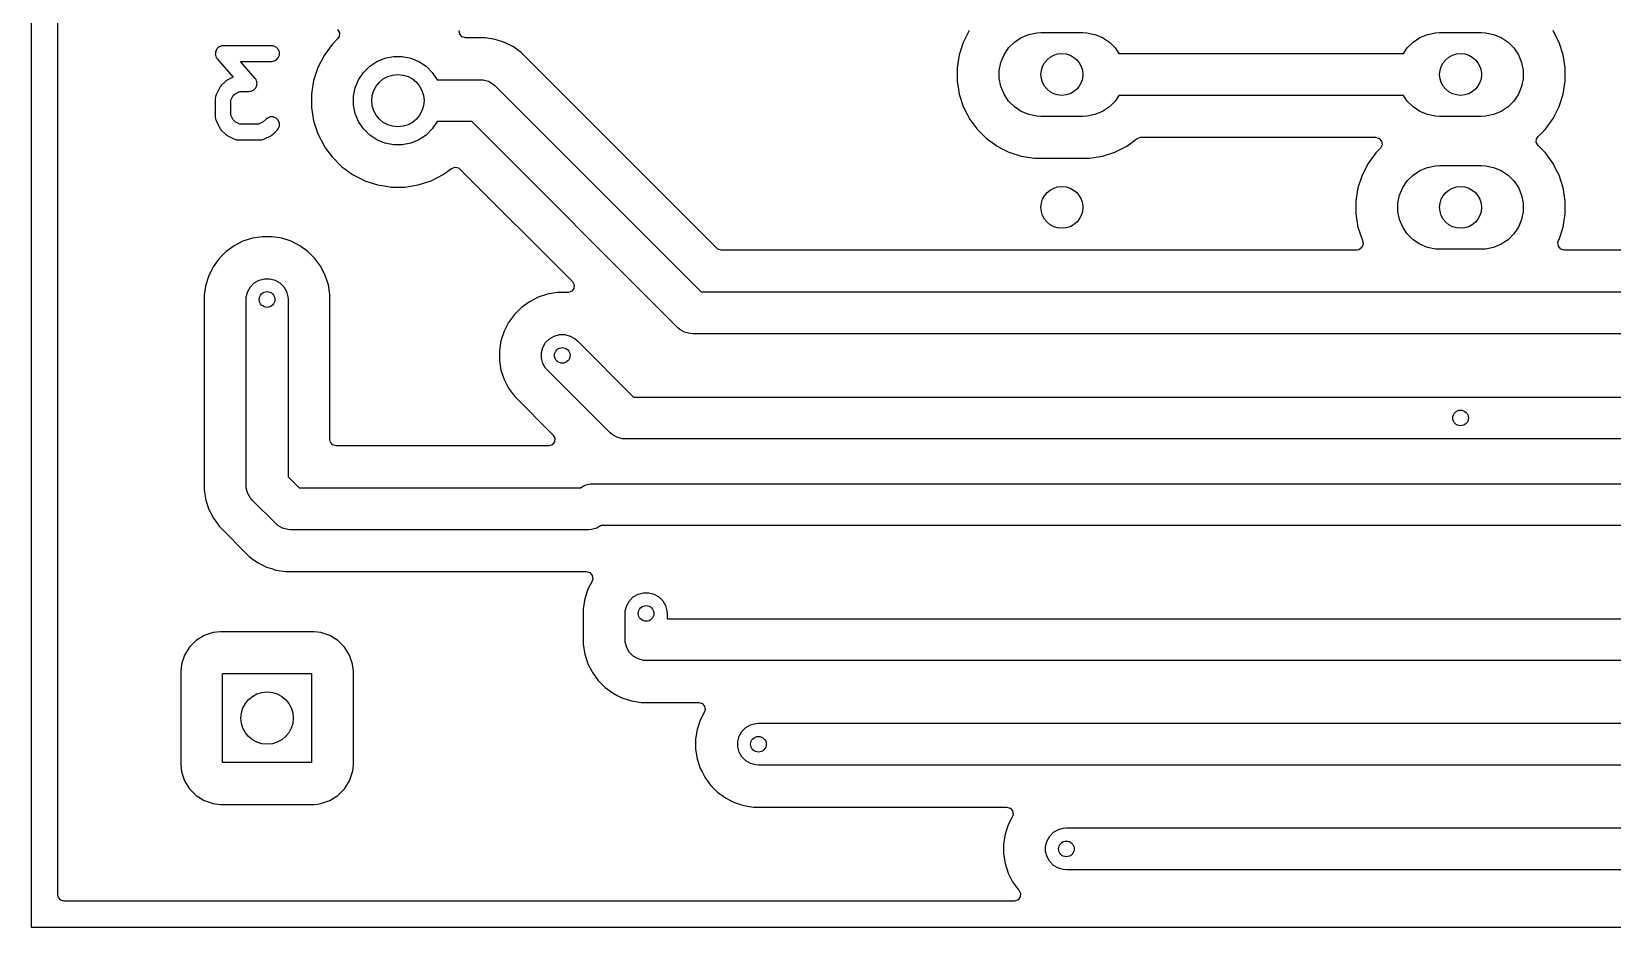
# Model space of a CAD drawing. Extents: x 44.5 to 133, y -119 to -55.5.
# Drawn here: x 44.5 to 74.71, y -119 to -101.88 of the extents above; entities that cross this region are included whole.
import ezdxf

# ---------------------------------------------------------------- set-up
doc = ezdxf.new("R2010")
doc.units = 0
doc.layers.add('BLACK', color=7, linetype='CONTINUOUS')

msp = doc.modelspace()

# ---------------------------------------------------------------- linework, layer by layer
at = {"layer": 'BLACK', "linetype": 'CONTINUOUS'}
for p, q in [((44.5, -119), (44.5, -55.5)), ((45.0005, -103.957553), (45.0005, -101.455828)), ((50.348159, -102.017681), (50.241071, -102.124768)), ((50.348159, -101.842319), (50.381644, -101.903642)), ((50.37666, -101.973334), (50.348159, -102.017681)), ((50.381644, -101.903642), (50.37666, -101.973334)), ((52.681228, -101.927011), (52.671284, -101.857853)), ((52.726983, -101.979815), (52.681228, -101.927011)), ((52.794022, -101.9995), (52.726983, -101.979815)), ((53.172081, -101.9995), (52.794022, -101.9995)), ((53.172086, -101.9995), (53.172081, -101.9995)), ((53.358718, -102.029059), (53.172086, -101.9995)), ((53.538436, -102.087454), (53.358718, -102.029059)), ((53.706799, -102.17324), (53.538436, -102.087454)), ((62.30676, -102.085616), (62.2422, -102.284312)), ((62.421132, -101.861151), (62.30676, -102.085616)), ((63.171592, -102.192485), (63.282485, -102.081592)), ((63.282485, -102.081592), (63.412883, -101.994463)), ((63.412883, -101.994463), (63.557772, -101.934448)), ((63.557772, -101.934448), (63.711586, -101.903852)), ((63.711586, -101.903852), (63.79, -101.9)), ((63.79, -101.9), (64.59, -101.9)), ((64.59, -101.9), (64.668414, -101.903852)), ((64.668414, -101.903852), (64.822228, -101.934448)), ((64.822228, -101.934448), (64.967117, -101.994463)), ((64.967117, -101.994463), (65.097515, -102.081592)), ((65.097515, -102.081592), (65.208408, -102.192485)), ((70.791592, -102.192485), (70.902485, -102.081592)), ((70.902485, -102.081592), (71.032883, -101.994463)), ((71.032883, -101.994463), (71.177772, -101.934448)), ((71.177772, -101.934448), (71.331586, -101.903852)), ((71.331586, -101.903852), (71.41, -101.9)), ((71.41, -101.9), (72.21, -101.9)), ((72.21, -101.9), (72.288414, -101.903852)), ((72.288414, -101.903852), (72.442228, -101.934448)), ((72.442228, -101.934448), (72.587117, -101.994463)), ((72.587117, -101.994463), (72.717515, -102.081592)), ((72.717515, -102.081592), (72.828408, -102.192485)), ((73.600518, -101.903642), (73.57887, -101.861155)), ((73.693239, -102.085616), (73.600518, -101.903642)), ((73.693239, -102.085618), (73.693239, -102.085616)), ((73.693241, -102.085621), (73.693239, -102.085618)), ((73.77109, -102.325215), (73.693241, -102.085621)), ((48.012656, -102.29593), (48.011035, -102.32024)), ((48.011035, -102.32024), (48.012656, -102.325032)), ((48.014592, -102.266888), (48.012656, -102.271564)), ((48.012656, -102.271564), (48.012656, -102.29593)), ((48.012656, -102.325032), (48.012656, -102.330092)), ((48.012656, -102.330092), (48.021979, -102.3526)), ((48.014929, -102.261844), (48.014592, -102.266888)), ((48.025727, -102.240008), (48.014929, -102.261844)), ((48.021979, -102.3526), (48.029786, -102.375682)), ((48.035054, -102.217492), (48.025727, -102.240008)), ((48.029786, -102.375682), (48.033957, -102.381518)), ((48.033957, -102.381518), (48.035054, -102.384164)), ((48.03863, -102.213915), (48.035054, -102.217492)), ((48.035054, -102.384164), (48.037843, -102.386953)), ((48.037843, -102.386953), (48.046887, -102.399604)), ((48.040873, -102.209381), (48.03863, -102.213915)), ((48.059208, -102.193337), (48.040873, -102.209381)), ((48.046887, -102.399604), (48.353821, -102.750386)), ((48.076438, -102.176108), (48.059208, -102.193337)), ((48.081112, -102.174171), (48.076438, -102.176108)), ((48.08492, -102.17084), (48.081112, -102.174171)), ((48.108001, -102.163033), (48.08492, -102.17084)), ((48.13051, -102.15371), (48.108001, -102.163033)), ((48.137647, -102.153007), (48.13051, -102.15371)), ((48.140362, -102.152089), (48.137647, -102.153007)), ((48.144301, -102.152351), (48.140362, -102.152089)), ((48.159774, -102.150828), (48.144301, -102.152351)), ((49.088346, -102.150828), (48.159774, -102.150828)), ((49.11761, -102.15371), (49.088346, -102.150828)), ((49.171682, -102.176108), (49.11761, -102.15371)), ((49.213066, -102.217492), (49.171682, -102.176108)), ((49.171682, -102.425548), (49.213066, -102.384164)), ((49.235464, -102.271564), (49.213066, -102.217492)), ((49.213066, -102.384164), (49.235464, -102.330092)), ((49.235464, -102.330092), (49.235464, -102.271564)), ((50.088368, -102.334945), (49.970422, -102.566423)), ((50.241066, -102.124774), (50.088368, -102.334945)), ((50.241071, -102.124768), (50.241066, -102.124774)), ((51.099313, -102.450367), (51.253258, -102.386601)), ((51.253258, -102.386601), (51.416685, -102.354093)), ((51.416685, -102.354093), (51.583315, -102.354093)), ((51.583315, -102.354093), (51.746742, -102.386601)), ((51.746742, -102.386601), (51.900687, -102.450367)), ((53.859674, -102.28431), (53.706799, -102.17324)), ((53.859676, -102.284312), (53.859674, -102.28431)), ((57.594745, -106.019381), (53.859676, -102.284312)), ((62.22891, -102.325215), (62.1895, -102.574038)), ((62.2422, -102.284312), (62.22891, -102.325215)), ((63.024448, -102.467772), (63.084463, -102.322883)), ((63.084463, -102.322883), (63.171592, -102.192485)), ((65.208408, -102.192485), (65.280247, -102.3)), ((65.280247, -102.3), (70.719753, -102.3)), ((70.719753, -102.3), (70.791592, -102.192485)), ((72.828408, -102.192485), (72.915537, -102.322883)), ((72.915537, -102.322883), (72.975552, -102.467772)), ((73.8105, -102.574038), (73.77109, -102.325215)), ((48.77266, -102.773481), (48.490339, -102.450828)), ((48.490339, -102.450828), (49.088346, -102.450828)), ((49.088346, -102.450828), (49.11761, -102.447946)), ((49.11761, -102.447946), (49.171682, -102.425548)), ((49.970422, -102.566423), (49.89014, -102.813506)), ((50.750367, -102.799313), (50.842941, -102.660766)), ((50.842941, -102.660766), (50.960766, -102.542941)), ((50.960766, -102.542941), (51.099313, -102.450367)), ((51.900687, -102.450367), (52.039234, -102.542941)), ((52.039234, -102.542941), (52.157059, -102.660766)), ((52.157059, -102.660766), (52.249633, -102.799313)), ((62.1895, -102.574038), (62.1895, -102.825962)), ((62.993852, -102.621586), (63.024448, -102.467772)), ((62.993852, -102.778414), (62.993852, -102.621586)), ((72.975552, -102.467772), (73.006148, -102.621586)), ((73.006148, -102.621586), (73.006148, -102.778414)), ((73.8105, -102.825962), (73.8105, -102.574038)), ((48.097039, -102.948032), (48.02561, -103.090889)), ((48.104966, -102.935438), (48.097039, -102.948032)), ((48.106482, -102.931779), (48.104966, -102.935438)), ((48.109863, -102.927659), (48.106482, -102.931779)), ((48.112704, -102.923146), (48.109863, -102.927659)), ((48.115697, -102.920549), (48.112704, -102.923146)), ((48.125137, -102.909048), (48.115697, -102.920549)), ((48.196566, -102.837619), (48.125137, -102.909048)), ((48.20807, -102.828177), (48.196566, -102.837619)), ((48.210665, -102.825186), (48.20807, -102.828177)), ((48.215174, -102.822347), (48.210665, -102.825186)), ((48.219297, -102.818964), (48.215174, -102.822347)), ((48.222958, -102.817447), (48.219297, -102.818964)), ((48.23555, -102.809521), (48.222958, -102.817447)), ((48.353821, -102.750386), (48.23555, -102.809521)), ((48.679186, -103.020995), (48.681896, -103.020078)), ((48.681896, -103.020078), (48.689038, -103.019375)), ((48.689038, -103.019375), (48.711552, -103.010048)), ((48.711552, -103.010048), (48.734628, -103.002245)), ((48.734628, -103.002245), (48.738435, -102.998913)), ((48.738435, -102.998913), (48.74311, -102.996977)), ((48.74311, -102.996977), (48.760339, -102.979747)), ((48.760339, -102.979747), (48.778675, -102.963704)), ((48.781703, -102.78613), (48.77266, -102.773481)), ((48.778675, -102.963704), (48.780917, -102.959169)), ((48.780917, -102.959169), (48.784494, -102.955593)), ((48.784494, -102.788921), (48.781703, -102.78613)), ((48.785589, -102.791565), (48.784494, -102.788921)), ((48.784494, -102.955593), (48.79382, -102.933076)), ((48.789762, -102.797402), (48.785589, -102.791565)), ((48.797567, -102.820481), (48.789762, -102.797402)), ((48.79382, -102.933076), (48.804619, -102.911241)), ((48.806892, -102.842993), (48.797567, -102.820481)), ((48.804619, -102.911241), (48.804955, -102.906196)), ((48.804955, -102.906196), (48.806892, -102.901521)), ((48.806892, -102.848054), (48.806892, -102.842993)), ((48.808512, -102.852845), (48.806892, -102.848054)), ((48.806892, -102.877145), (48.808512, -102.852845)), ((48.806892, -102.901521), (48.806892, -102.877145)), ((49.89014, -102.813506), (49.8495, -103.070097)), ((50.654093, -103.116685), (50.686601, -102.953258)), ((50.686601, -102.953258), (50.750367, -102.799313)), ((52.249633, -102.799313), (52.249918, -102.8)), ((52.249918, -102.8), (53.0776, -102.8)), ((53.0776, -102.8), (53.12981, -102.803422)), ((53.12981, -102.803422), (53.230674, -102.830448)), ((53.230674, -102.830448), (53.321105, -102.882659)), ((53.321105, -102.882659), (53.360443, -102.917157)), ((53.360443, -102.917157), (57.299486, -106.8562)), ((62.1895, -102.825962), (62.215302, -102.988867)), ((62.215302, -102.988867), (62.22891, -103.074785)), ((63.024448, -102.932228), (62.993852, -102.778414)), ((63.084463, -103.077117), (63.024448, -102.932228)), ((72.975552, -102.932228), (72.915537, -103.077117)), ((73.006148, -102.778414), (72.975552, -102.932228)), ((73.77109, -103.074785), (73.8105, -102.825962)), ((48.012656, -103.128707), (48.009774, -103.157971)), ((48.009774, -103.157971), (48.009774, -103.515114)), ((48.014719, -103.123726), (48.012656, -103.128707)), ((48.015101, -103.118352), (48.014719, -103.123726)), ((48.02561, -103.090889), (48.015101, -103.118352)), ((48.309774, -103.193381), (48.354481, -103.103967)), ((48.309774, -103.479703), (48.309774, -103.193381)), ((48.354481, -103.103967), (48.391485, -103.066963)), ((48.391485, -103.066963), (48.480899, -103.022257)), ((48.480899, -103.022257), (48.659774, -103.022257)), ((48.659774, -103.022257), (48.675251, -103.020732)), ((48.675251, -103.020732), (48.679186, -103.020995)), ((49.8495, -103.070097), (49.8495, -103.329902)), ((50.654093, -103.283315), (50.654093, -103.116685)), ((50.686601, -103.446742), (50.654093, -103.283315)), ((62.22891, -103.074785), (62.30676, -103.314383)), ((62.30676, -103.314383), (62.385413, -103.468747)), ((63.171592, -103.207515), (63.084463, -103.077117)), ((63.282485, -103.318408), (63.171592, -103.207515)), ((63.412883, -103.405537), (63.282485, -103.318408)), ((65.097515, -103.318408), (64.967117, -103.405537)), ((65.208408, -103.207515), (65.097515, -103.318408)), ((65.280247, -103.1), (65.208408, -103.207515)), ((70.719753, -103.1), (65.280247, -103.1)), ((70.791592, -103.207515), (70.719753, -103.1)), ((70.902485, -103.318408), (70.791592, -103.207515)), ((71.032883, -103.405537), (70.902485, -103.318408)), ((72.717515, -103.318408), (72.587117, -103.405537)), ((72.828408, -103.207515), (72.717515, -103.318408)), ((72.915537, -103.077117), (72.828408, -103.207515)), ((73.57887, -103.538845), (73.693241, -103.314379)), ((73.693241, -103.314379), (73.77109, -103.074785)), ((48.009774, -103.515114), (48.012656, -103.544378)), ((48.012656, -103.544378), (48.014719, -103.549358)), ((48.014719, -103.549358), (48.015101, -103.554733)), ((48.015101, -103.554733), (48.02561, -103.582196)), ((48.02561, -103.582196), (48.097039, -103.725053)), ((48.354481, -103.569117), (48.309774, -103.479703)), ((48.391485, -103.606121), (48.354481, -103.569117)), ((48.480899, -103.650828), (48.391485, -103.606121)), ((48.928062, -103.606122), (48.83865, -103.650828)), ((48.98228, -103.551905), (48.928062, -103.606122)), ((49.005011, -103.53325), (48.98228, -103.551905)), ((49.059083, -103.510853), (49.005011, -103.53325)), ((49.117609, -103.510853), (49.059083, -103.510853)), ((49.171681, -103.53325), (49.117609, -103.510853)), ((49.213067, -103.574636), (49.171681, -103.53325)), ((49.235464, -103.628708), (49.213067, -103.574636)), ((49.8495, -103.329902), (49.89014, -103.586493)), ((49.89014, -103.586493), (49.970422, -103.833576)), ((50.750367, -103.600687), (50.686601, -103.446742)), ((50.842941, -103.739234), (50.750367, -103.600687)), ((52.249633, -103.600687), (52.157059, -103.739234)), ((52.249918, -103.6), (52.249633, -103.600687)), ((52.911914, -103.6), (52.249918, -103.6)), ((56.850957, -107.539043), (52.911914, -103.6)), ((62.385413, -103.468747), (62.419061, -103.534785)), ((62.419061, -103.534785), (62.421132, -103.538848)), ((62.421132, -103.538848), (62.569201, -103.742649)), ((63.557772, -103.465552), (63.412883, -103.405537)), ((63.711586, -103.496148), (63.557772, -103.465552)), ((63.79, -103.5), (63.711586, -103.496148)), ((64.59, -103.5), (63.79, -103.5)), ((64.668414, -103.496148), (64.59, -103.5)), ((64.822228, -103.465552), (64.668414, -103.496148)), ((64.967117, -103.405537), (64.822228, -103.465552)), ((71.177772, -103.465552), (71.032883, -103.405537)), ((71.331586, -103.496148), (71.177772, -103.465552)), ((71.41, -103.5), (71.331586, -103.496148)), ((72.21, -103.5), (71.41, -103.5)), ((72.288414, -103.496148), (72.21, -103.5)), ((72.442228, -103.465552), (72.288414, -103.496148)), ((72.587117, -103.405537), (72.442228, -103.465552)), ((73.430793, -103.742656), (73.57887, -103.538845)), ((48.097039, -103.725053), (48.104966, -103.737646)), ((48.104966, -103.737646), (48.106482, -103.741306)), ((48.106482, -103.741306), (48.109863, -103.745425)), ((48.109863, -103.745425), (48.112704, -103.749939)), ((48.112704, -103.749939), (48.115697, -103.752535)), ((48.115697, -103.752535), (48.125137, -103.764037)), ((48.125137, -103.764037), (48.196566, -103.835466)), ((48.196566, -103.835466), (48.20807, -103.844907)), ((48.20807, -103.844907), (48.210665, -103.847899)), ((48.210665, -103.847899), (48.215174, -103.850737)), ((48.215174, -103.850737), (48.219297, -103.854121)), ((48.219297, -103.854121), (48.222958, -103.855637)), ((48.222958, -103.855637), (48.23555, -103.863564)), ((48.23555, -103.863564), (48.378408, -103.934992)), ((48.83865, -103.650828), (48.480899, -103.650828)), ((48.941142, -103.934992), (49.083999, -103.863564)), ((49.083999, -103.863564), (49.096592, -103.855636)), ((49.096592, -103.855636), (49.100252, -103.854121)), ((49.100252, -103.854121), (49.104371, -103.850739)), ((49.104371, -103.850739), (49.108885, -103.847899)), ((49.108885, -103.847899), (49.111481, -103.844905)), ((49.111481, -103.844905), (49.122983, -103.835466)), ((49.122983, -103.835466), (49.194412, -103.764037)), ((49.194412, -103.764037), (49.213067, -103.741306)), ((49.213067, -103.741306), (49.235464, -103.687234)), ((49.235464, -103.687234), (49.235464, -103.628708)), ((49.970422, -103.833576), (50.088368, -104.065054)), ((50.960766, -103.857059), (50.842941, -103.739234)), ((51.099313, -103.949633), (50.960766, -103.857059)), ((52.039234, -103.857059), (51.900687, -103.949633)), ((52.157059, -103.739234), (52.039234, -103.857059)), ((62.569201, -103.742649), (62.569205, -103.742654)), ((62.569205, -103.742654), (62.747345, -103.920794)), ((62.747345, -103.920794), (62.74735, -103.920798)), ((62.74735, -103.920798), (62.903211, -104.034037)), ((65.525222, -103.998848), (65.627993, -103.924182)), ((65.627993, -103.924182), (65.693799, -103.900702)), ((65.693799, -103.900702), (65.700878, -103.9005)), ((65.700878, -103.9005), (70.186689, -103.9005)), ((70.186689, -103.9005), (70.253728, -103.920185)), ((70.253728, -103.920185), (70.299483, -103.972989)), ((73.257645, -103.996358), (73.262629, -103.926666)), ((73.262629, -103.926666), (73.29113, -103.882319)), ((73.29113, -103.882319), (73.360904, -103.812545)), ((73.360904, -103.812545), (73.430793, -103.742656)), ((45.0005, -114.105039), (45.0005, -103.957553)), ((48.378408, -103.934992), (48.405871, -103.945502)), ((48.405871, -103.945502), (48.411246, -103.945883)), ((48.411246, -103.945883), (48.416225, -103.947946)), ((48.416225, -103.947946), (48.445489, -103.950828)), ((48.445489, -103.950828), (48.87406, -103.950828)), ((48.87406, -103.950828), (48.903324, -103.947946)), ((48.903324, -103.947946), (48.908302, -103.945883)), ((48.908302, -103.945883), (48.913678, -103.945502)), ((48.913678, -103.945502), (48.941142, -103.934992)), ((50.088368, -104.065054), (50.117901, -104.105703)), ((50.117901, -104.105703), (50.241069, -104.275229)), ((51.253258, -104.013399), (51.099313, -103.949633)), ((51.416685, -104.045907), (51.253258, -104.013399)), ((51.583315, -104.045907), (51.416685, -104.045907)), ((51.746742, -104.013399), (51.583315, -104.045907)), ((51.900687, -103.949633), (51.746742, -104.013399)), ((62.903211, -104.034037), (62.951155, -104.06887)), ((62.951155, -104.06887), (63.036158, -104.112181)), ((63.036158, -104.112181), (63.175616, -104.183239)), ((63.175616, -104.183239), (63.175618, -104.183239)), ((63.175618, -104.183239), (63.175621, -104.183241)), ((63.175621, -104.183241), (63.415215, -104.26109)), ((64.964785, -104.26109), (65.204379, -104.183241)), ((65.204379, -104.183241), (65.428845, -104.06887)), ((65.428845, -104.06887), (65.525222, -103.998848)), ((70.189201, -104.19735), (70.041132, -104.401151)), ((70.189205, -104.197345), (70.189201, -104.19735)), ((70.27437, -104.112181), (70.189205, -104.197345)), ((70.280402, -104.105703), (70.27437, -104.112181)), ((70.309427, -104.042147), (70.280402, -104.105703)), ((70.299483, -103.972989), (70.309427, -104.042147)), ((73.29113, -104.057681), (73.257645, -103.996358)), ((73.430794, -104.197345), (73.29113, -104.057681)), ((73.430798, -104.19735), (73.430794, -104.197345)), ((73.477107, -104.26109), (73.430798, -104.19735)), ((50.241069, -104.275229), (50.424771, -104.458931)), ((50.424771, -104.458931), (50.634949, -104.611634)), ((52.365051, -104.611634), (52.526352, -104.494441)), ((52.526352, -104.494441), (52.592155, -104.470963)), ((52.592155, -104.470963), (52.660209, -104.486788)), ((52.660209, -104.486788), (52.686916, -104.50708)), ((52.686916, -104.50708), (54.836679, -106.656843)), ((63.415215, -104.26109), (63.664038, -104.3005)), ((63.664038, -104.3005), (63.664039, -104.3005)), ((63.664039, -104.3005), (64.715961, -104.3005)), ((64.715961, -104.3005), (64.715962, -104.3005)), ((64.715962, -104.3005), (64.964785, -104.26109)), ((70.041132, -104.401151), (69.92676, -104.625616)), ((71.032883, -104.534463), (71.177772, -104.474448)), ((71.177772, -104.474448), (71.331586, -104.443852)), ((71.331586, -104.443852), (71.41, -104.44)), ((71.41, -104.44), (72.21, -104.44)), ((72.21, -104.44), (72.288414, -104.443852)), ((72.288414, -104.443852), (72.442228, -104.474448)), ((72.442228, -104.474448), (72.587117, -104.534463)), ((73.57887, -104.401155), (73.477107, -104.26109)), ((73.632841, -104.50708), (73.57887, -104.401155)), ((73.693239, -104.625616), (73.632841, -104.50708)), ((50.634949, -104.611634), (50.782445, -104.686787)), ((50.782445, -104.686787), (50.866423, -104.729577)), ((50.866423, -104.729577), (50.866425, -104.729577)), ((50.866425, -104.729577), (50.866428, -104.729579)), ((50.866428, -104.729579), (51.113507, -104.80986)), ((51.113507, -104.80986), (51.245706, -104.830797)), ((51.245706, -104.830797), (51.370098, -104.8505)), ((51.629902, -104.8505), (51.743298, -104.832539)), ((51.743298, -104.832539), (51.886493, -104.80986)), ((51.886493, -104.80986), (52.133572, -104.729579)), ((52.133572, -104.729579), (52.365051, -104.611634)), ((69.92676, -104.625616), (69.84891, -104.865214)), ((70.704463, -104.862883), (70.791592, -104.732485)), ((70.791592, -104.732485), (70.902485, -104.621592)), ((70.902485, -104.621592), (71.032883, -104.534463)), ((72.587117, -104.534463), (72.717515, -104.621592)), ((72.717515, -104.621592), (72.828408, -104.732485)), ((72.828408, -104.732485), (72.915537, -104.862883)), ((73.693239, -104.625618), (73.693239, -104.625616)), ((73.693241, -104.625621), (73.693239, -104.625618)), ((73.77109, -104.865215), (73.693241, -104.625621)), ((51.370098, -104.8505), (51.370103, -104.8505)), ((51.370103, -104.8505), (51.629902, -104.8505)), ((69.84891, -104.865214), (69.8095, -105.114038)), ((69.8095, -105.114038), (69.8095, -105.365961)), ((70.613852, -105.161586), (70.644448, -105.007772)), ((70.644448, -105.007772), (70.704463, -104.862883)), ((72.915537, -104.862883), (72.975552, -105.007772)), ((72.975552, -105.007772), (73.006148, -105.161586)), ((73.8105, -105.114038), (73.77109, -104.865215)), ((73.8105, -105.365962), (73.8105, -105.114038)), ((69.8095, -105.365961), (69.84891, -105.614785)), ((70.613852, -105.318414), (70.613852, -105.161586)), ((70.644448, -105.472228), (70.613852, -105.318414)), ((73.006148, -105.318414), (72.975552, -105.472228)), ((73.006148, -105.161586), (73.006148, -105.318414)), ((73.77109, -105.614785), (73.8105, -105.365962)), ((69.84891, -105.614785), (69.926761, -105.854386)), ((70.704463, -105.617117), (70.644448, -105.472228)), ((70.791592, -105.747515), (70.704463, -105.617117)), ((72.915537, -105.617117), (72.828408, -105.747515)), ((72.975552, -105.472228), (72.915537, -105.617117)), ((73.693241, -105.854379), (73.77109, -105.614785)), ((48.284399, -106.036015), (48.217927, -106.08431)), ((48.3708, -105.97324), (48.284399, -106.036015)), ((48.539163, -105.887454), (48.3708, -105.97324)), ((48.718881, -105.829059), (48.539163, -105.887454)), ((48.905514, -105.7995), (48.718881, -105.829059)), ((48.905519, -105.7995), (48.905514, -105.7995)), ((49.094481, -105.7995), (48.905519, -105.7995)), ((49.094486, -105.7995), (49.094481, -105.7995)), ((49.281118, -105.829059), (49.094486, -105.7995)), ((49.460836, -105.887454), (49.281118, -105.829059)), ((49.629199, -105.97324), (49.460836, -105.887454)), ((49.782073, -106.08431), (49.629199, -105.97324)), ((57.615387, -106.036015), (57.594745, -106.019381)), ((57.682426, -106.0557), (57.615387, -106.036015)), ((69.924091, -106.008815), (69.866985, -106.049072)), ((69.950368, -105.944075), (69.924091, -106.008815)), ((69.926761, -105.854386), (69.937472, -105.875406)), ((69.937472, -105.875406), (69.950368, -105.944075)), ((70.902485, -105.858408), (70.791592, -105.747515)), ((71.032883, -105.945537), (70.902485, -105.858408)), ((71.177772, -106.005552), (71.032883, -105.945537)), ((71.331586, -106.036148), (71.177772, -106.005552)), ((71.41, -106.04), (71.331586, -106.036148)), ((72.21, -106.04), (71.41, -106.04)), ((72.288414, -106.036148), (72.21, -106.04)), ((72.442228, -106.005552), (72.288414, -106.036148)), ((72.587117, -105.945537), (72.442228, -106.005552)), ((72.717515, -105.858408), (72.587117, -105.945537)), ((72.828408, -105.747515), (72.717515, -105.858408)), ((73.670275, -105.914053), (73.682528, -105.875406)), ((73.680219, -105.983211), (73.670275, -105.914053)), ((73.725974, -106.036015), (73.680219, -105.983211)), ((73.682528, -105.875406), (73.693238, -105.854386)), ((73.693238, -105.854382), (73.693241, -105.854379)), ((73.693238, -105.854386), (73.693238, -105.854382)), ((73.793013, -106.0557), (73.725974, -106.036015)), ((48.03661, -106.283579), (47.97324, -106.3708)), ((48.08431, -106.217927), (48.03661, -106.283579)), ((48.084312, -106.217925), (48.08431, -106.217927)), ((48.217924, -106.084312), (48.084312, -106.217924)), ((48.084312, -106.217924), (48.084312, -106.217925)), ((48.217925, -106.084312), (48.217924, -106.084312)), ((48.217927, -106.08431), (48.217925, -106.084312)), ((49.91569, -106.217927), (49.782073, -106.08431)), ((50.026759, -106.3708), (49.91569, -106.217927)), ((69.826987, -106.0557), (57.682426, -106.0557)), ((69.866985, -106.049072), (69.826987, -106.0557)), ((93.859074, -106.0557), (73.793013, -106.0557)), ((47.887454, -106.539163), (47.829059, -106.718881)), ((47.97324, -106.3708), (47.887454, -106.539163)), ((48.756495, -106.682659), (48.846927, -106.630448)), ((48.846927, -106.630448), (48.94779, -106.603422)), ((48.94779, -106.603422), (49.05221, -106.603422)), ((49.05221, -106.603422), (49.153073, -106.630448)), ((49.153073, -106.630448), (49.243505, -106.682659)), ((50.112545, -106.539163), (50.026759, -106.3708)), ((50.17094, -106.718881), (50.112545, -106.539163)), ((47.829059, -106.718881), (47.7995, -106.905513)), ((47.7995, -106.905513), (47.7995, -110.646686)), ((48.6, -107), (48.603422, -106.94779)), ((48.603422, -106.94779), (48.630448, -106.846927)), ((48.630448, -106.846927), (48.682659, -106.756495)), ((48.682659, -106.756495), (48.756495, -106.682659)), ((49.243505, -106.682659), (49.317341, -106.756495)), ((49.317341, -106.756495), (49.369552, -106.846927)), ((49.369552, -106.846927), (49.396578, -106.94779)), ((49.396578, -106.94779), (49.4, -107)), ((50.2005, -106.905513), (50.17094, -106.718881)), ((50.2005, -109.6755), (50.2005, -106.905513)), ((54.360581, -106.897459), (54.180863, -106.955854)), ((54.547214, -106.8679), (54.360581, -106.897459)), ((54.547219, -106.8679), (54.547214, -106.8679)), ((54.736181, -106.8679), (54.547219, -106.8679)), ((54.736195, -106.8679), (54.736181, -106.8679)), ((54.739289, -106.868143), (54.736195, -106.8679)), ((54.757844, -106.868208), (54.739289, -106.868143)), ((54.823308, -106.843791), (54.757844, -106.868208)), ((54.86518, -106.787858), (54.823308, -106.843791)), ((54.836679, -106.656843), (54.870164, -106.718166)), ((54.870164, -106.718166), (54.86518, -106.787858)), ((57.299486, -106.8562), (84.8663, -106.8562)), ((48.6, -110.5522), (48.6, -107)), ((49.4, -107), (49.4, -110.386514)), ((53.859623, -107.152712), (53.726012, -107.286323)), ((54.0125, -107.04164), (53.859623, -107.152712)), ((54.180863, -106.955854), (54.0125, -107.04164)), ((53.61494, -107.4392), (53.529154, -107.607563)), ((53.726012, -107.286323), (53.61494, -107.4392)), ((56.890295, -107.573541), (56.850957, -107.539043)), ((53.470759, -107.787281), (53.4412, -107.973913)), ((53.529154, -107.607563), (53.470759, -107.787281)), ((54.272148, -107.915326), (54.324359, -107.824895)), ((54.324359, -107.824895), (54.398195, -107.751059)), ((54.398195, -107.751059), (54.488626, -107.698848)), ((54.488626, -107.698848), (54.58949, -107.671822)), ((54.58949, -107.671822), (54.69391, -107.671822)), ((54.69391, -107.671822), (54.794774, -107.698848)), ((54.794774, -107.698848), (54.885205, -107.751059)), ((54.885205, -107.751059), (54.924543, -107.785557)), ((54.924543, -107.785557), (56.003286, -108.8643)), ((56.980726, -107.625752), (56.890295, -107.573541)), ((57.08159, -107.652778), (56.980726, -107.625752)), ((57.1338, -107.6562), (57.08159, -107.652778)), ((84.8663, -107.6562), (57.1338, -107.6562)), ((53.4412, -107.973913), (53.4412, -108.162886)), ((54.245122, -108.01619), (54.272148, -107.915326)), ((54.245122, -108.12061), (54.245122, -108.01619)), ((54.272148, -108.221474), (54.245122, -108.12061)), ((53.4412, -108.162886), (53.470759, -108.349518)), ((53.470759, -108.349518), (53.529154, -108.529236)), ((54.324359, -108.311905), (54.272148, -108.221474)), ((54.358857, -108.351243), (54.324359, -108.311905)), ((55.554757, -109.547143), (54.358857, -108.351243)), ((53.529154, -108.529236), (53.61494, -108.697599)), ((53.61494, -108.697599), (53.72601, -108.850474)), ((53.72601, -108.850474), (53.726012, -108.850476)), ((53.726012, -108.850476), (54.463355, -109.587819)), ((56.003286, -108.8643), (71.81, -108.8643)), ((71.81, -108.8643), (95.566114, -108.8643)), ((54.463355, -109.587819), (54.49684, -109.649142)), ((54.49684, -109.649142), (54.491856, -109.718834)), ((55.594095, -109.581641), (55.554757, -109.547143)), ((55.684526, -109.633852), (55.594095, -109.581641)), ((55.78539, -109.660878), (55.684526, -109.633852)), ((55.8376, -109.6643), (55.78539, -109.660878)), ((71.81, -109.6643), (55.8376, -109.6643)), ((95.7318, -109.6643), (71.81, -109.6643)), ((50.211706, -109.727011), (50.2005, -109.6755)), ((50.257461, -109.779815), (50.211706, -109.727011)), ((50.3245, -109.7995), (50.257461, -109.779815)), ((54.375674, -109.7995), (50.3245, -109.7995)), ((54.38452, -109.799184), (54.375674, -109.7995)), ((54.449984, -109.774767), (54.38452, -109.799184)), ((54.491856, -109.718834), (54.449984, -109.774767)), ((48.603422, -110.60441), (48.6, -110.5522)), ((49.4, -110.386514), (49.613486, -110.6)), ((54.99012, -110.6), (55.075426, -110.550748)), ((55.075426, -110.550748), (55.17629, -110.523722)), ((55.17629, -110.523722), (55.2285, -110.5203)), ((55.2285, -110.5203), (118.783714, -110.5203)), ((47.7995, -110.646686), (47.829059, -110.833318)), ((47.829059, -110.833318), (47.887454, -111.013036)), ((48.630448, -110.705274), (48.603422, -110.60441)), ((48.682659, -110.795705), (48.630448, -110.705274)), ((48.717157, -110.835043), (48.682659, -110.795705)), ((49.164957, -111.282843), (48.717157, -110.835043)), ((49.613486, -110.6), (54.99012, -110.6)), ((47.887454, -111.013036), (47.97324, -111.181399)), ((47.97324, -111.181399), (48.08431, -111.334274)), ((48.08431, -111.334274), (48.665727, -111.91569)), ((49.204295, -111.317341), (49.164957, -111.282843)), ((49.294726, -111.369552), (49.204295, -111.317341)), ((49.39559, -111.396578), (49.294726, -111.369552)), ((49.4478, -111.4), (49.39559, -111.396578)), ((55.1488, -111.4), (49.4478, -111.4)), ((55.20101, -111.396578), (55.1488, -111.4)), ((55.301874, -111.369552), (55.20101, -111.396578)), ((55.38718, -111.3203), (55.301874, -111.369552)), ((118.9494, -111.3203), (55.38718, -111.3203)), ((48.665727, -111.91569), (48.818601, -112.02676)), ((48.818601, -112.02676), (48.879067, -112.057569)), ((48.879067, -112.057569), (48.986963, -112.112545)), ((48.986963, -112.112545), (48.986965, -112.112545)), ((48.986965, -112.112545), (48.986968, -112.112547)), ((48.986968, -112.112547), (49.083297, -112.143846)), ((49.083297, -112.143846), (49.166681, -112.17094)), ((49.166681, -112.17094), (49.353314, -112.2005)), ((49.353314, -112.2005), (55.101063, -112.2005)), ((55.101063, -112.2005), (55.168102, -112.220185)), ((55.211548, -112.380795), (55.130854, -112.539163)), ((55.168102, -112.220185), (55.213857, -112.272989)), ((55.223801, -112.342147), (55.211548, -112.380795)), ((55.213857, -112.272989), (55.223801, -112.342147)), ((55.130854, -112.539163), (55.072459, -112.718881)), ((55.926059, -112.756495), (55.999895, -112.682659)), ((55.999895, -112.682659), (56.090327, -112.630448)), ((56.090327, -112.630448), (56.19119, -112.603422)), ((56.19119, -112.603422), (56.29561, -112.603422)), ((56.29561, -112.603422), (56.396473, -112.630448)), ((56.396473, -112.630448), (56.486905, -112.682659)), ((56.486905, -112.682659), (56.560741, -112.756495)), ((55.072459, -112.718881), (55.0429, -112.905513)), ((55.0429, -112.905513), (55.0429, -113.594486)), ((55.8434, -113), (55.846822, -112.94779)), ((55.846822, -112.94779), (55.873848, -112.846927)), ((55.873848, -112.846927), (55.926059, -112.756495)), ((56.560741, -112.756495), (56.612952, -112.846927)), ((56.612952, -112.846927), (56.639978, -112.94779)), ((56.639978, -112.94779), (56.6434, -113)), ((55.8434, -113.5), (55.8434, -113)), ((56.6434, -113), (56.6434, -113.1)), ((56.6434, -113.1), (123.843514, -113.1)), ((47.647737, -113.520184), (47.520184, -113.647737)), ((47.800476, -113.424211), (47.647737, -113.520184)), ((47.970745, -113.364631), (47.800476, -113.424211)), ((47.97075, -113.36463), (47.970745, -113.364631)), ((48.105039, -113.3495), (47.97075, -113.36463)), ((48.105046, -113.3495), (48.105039, -113.3495)), ((49.894954, -113.3495), (48.105046, -113.3495)), ((49.89496, -113.3495), (49.894954, -113.3495)), ((50.029249, -113.36463), (49.89496, -113.3495)), ((50.029254, -113.364631), (50.029249, -113.36463)), ((50.199523, -113.424211), (50.029254, -113.364631)), ((50.352262, -113.520184), (50.199523, -113.424211)), ((50.479815, -113.647737), (50.352262, -113.520184)), ((55.0429, -113.594486), (55.072459, -113.781118)), ((55.846822, -113.55221), (55.8434, -113.5)), ((55.873848, -113.653073), (55.846822, -113.55221)), ((47.424211, -113.800476), (47.364631, -113.970745)), ((47.520184, -113.647737), (47.424211, -113.800476)), ((50.575788, -113.800476), (50.479815, -113.647737)), ((50.635368, -113.970745), (50.575788, -113.800476)), ((55.072459, -113.781118), (55.130854, -113.960836)), ((55.926059, -113.743505), (55.873848, -113.653073)), ((55.999895, -113.817341), (55.926059, -113.743505)), ((56.090327, -113.869552), (55.999895, -113.817341)), ((56.19119, -113.896578), (56.090327, -113.869552)), ((56.2434, -113.9), (56.19119, -113.896578)), ((45.0005, -118.3755), (45.0005, -114.105039)), ((47.36463, -113.97075), (47.3495, -114.105039)), ((47.3495, -114.105039), (47.3495, -115.89496)), ((47.364631, -113.970745), (47.36463, -113.97075)), ((48.15, -115.85), (48.15, -114.15)), ((48.15, -114.15), (49.85, -114.15)), ((49.85, -114.15), (49.85, -115.85)), ((50.635369, -113.97075), (50.635368, -113.970745)), ((50.650499, -114.105039), (50.635369, -113.97075)), ((50.6505, -114.105043), (50.650499, -114.105039)), ((50.6505, -115.894956), (50.6505, -114.105043)), ((55.130854, -113.960836), (55.20433, -114.105039)), ((55.20433, -114.105039), (55.21664, -114.129199)), ((55.21664, -114.129199), (55.32771, -114.282073)), ((124.0092, -113.9), (56.2434, -113.9)), ((55.32771, -114.282073), (55.461327, -114.41569)), ((55.461327, -114.41569), (55.614201, -114.52676)), ((55.614201, -114.52676), (55.693747, -114.56729)), ((55.693747, -114.56729), (55.782563, -114.612545)), ((55.782563, -114.612545), (55.782565, -114.612545)), ((55.782565, -114.612545), (55.782568, -114.612547)), ((55.782568, -114.612547), (55.878897, -114.643846)), ((55.878897, -114.643846), (55.962281, -114.67094)), ((55.962281, -114.67094), (56.148914, -114.7005)), ((56.148914, -114.7005), (56.148919, -114.7005)), ((56.148919, -114.7005), (56.337881, -114.7005)), ((56.337881, -114.7005), (57.248763, -114.7005)), ((57.248763, -114.7005), (57.315802, -114.720185)), ((57.315802, -114.720185), (57.361557, -114.772989)), ((57.361557, -114.772989), (57.371501, -114.842147)), ((57.278554, -115.039163), (57.220159, -115.218881)), ((57.359248, -114.880795), (57.278554, -115.039163)), ((57.371501, -114.842147), (57.359248, -114.880795)), ((58.238027, -115.130448), (58.33889, -115.103422)), ((58.33889, -115.103422), (58.3911, -115.1)), ((58.3911, -115.1), (93.6908, -115.1)), ((57.220159, -115.218881), (57.1906, -115.405513)), ((57.1906, -115.405513), (57.1906, -115.594486)), ((57.994522, -115.44779), (58.021548, -115.346927)), ((58.021548, -115.346927), (58.073759, -115.256495)), ((58.073759, -115.256495), (58.147595, -115.182659)), ((58.147595, -115.182659), (58.238027, -115.130448)), ((57.1906, -115.594486), (57.220159, -115.781118)), ((57.994522, -115.55221), (57.994522, -115.44779)), ((58.021548, -115.653073), (57.994522, -115.55221)), ((58.073759, -115.743505), (58.021548, -115.653073)), ((47.3495, -115.89496), (47.36463, -116.029249)), ((49.85, -115.85), (48.15, -115.85)), ((50.635368, -116.029255), (50.637872, -116.007036)), ((50.637872, -116.007036), (50.650499, -115.89496)), ((50.650499, -115.89496), (50.6505, -115.894956)), ((57.220159, -115.781118), (57.278554, -115.960836)), ((57.278554, -115.960836), (57.313416, -116.029255)), ((58.147595, -115.817341), (58.073759, -115.743505)), ((58.238027, -115.869552), (58.147595, -115.817341)), ((58.33889, -115.896578), (58.238027, -115.869552)), ((58.3911, -115.9), (58.33889, -115.896578)), ((93.6908, -115.9), (58.3911, -115.9)), ((47.36463, -116.029249), (47.364631, -116.029254)), ((47.364631, -116.029254), (47.424211, -116.199523)), ((47.424211, -116.199523), (47.520184, -116.352262)), ((50.479816, -116.352262), (50.575789, -116.199522)), ((50.575789, -116.199522), (50.635368, -116.029255)), ((57.313416, -116.029255), (57.36434, -116.129199)), ((57.36434, -116.129199), (57.47541, -116.282073)), ((57.47541, -116.282073), (57.609027, -116.41569)), ((47.520184, -116.352262), (47.647738, -116.479816)), ((47.647738, -116.479816), (47.800478, -116.575789)), ((47.800478, -116.575789), (47.970745, -116.635368)), ((50.029255, -116.635368), (50.199522, -116.575789)), ((50.199522, -116.575789), (50.352262, -116.479816)), ((50.352262, -116.479816), (50.479816, -116.352262)), ((57.609027, -116.41569), (57.761901, -116.52676)), ((57.761901, -116.52676), (57.841447, -116.56729)), ((57.841447, -116.56729), (57.930263, -116.612545)), ((57.930263, -116.612545), (57.930265, -116.612545)), ((57.930265, -116.612545), (57.930268, -116.612547)), ((57.930268, -116.612547), (58.026597, -116.643846)), ((47.970745, -116.635368), (47.97075, -116.635369)), ((47.97075, -116.635369), (48.061246, -116.645565)), ((48.061246, -116.645565), (48.10504, -116.650499)), ((48.10504, -116.650499), (48.105043, -116.6505)), ((48.105043, -116.6505), (48.105046, -116.6505)), ((48.105046, -116.6505), (49.894957, -116.6505)), ((49.894957, -116.6505), (49.894958, -116.650499)), ((49.894958, -116.650499), (49.962104, -116.642934)), ((49.962104, -116.642934), (50.029249, -116.635369)), ((50.029249, -116.635369), (50.029252, -116.635368)), ((50.029252, -116.635368), (50.029255, -116.635368)), ((58.026597, -116.643846), (58.109981, -116.67094)), ((58.109981, -116.67094), (58.296614, -116.7005)), ((58.296614, -116.7005), (58.296619, -116.7005)), ((58.296619, -116.7005), (63.133463, -116.7005)), ((63.133463, -116.7005), (63.200502, -116.720185)), ((63.243948, -116.880795), (63.163254, -117.039163)), ((63.200502, -116.720185), (63.246257, -116.772989)), ((63.256201, -116.842147), (63.243948, -116.880795)), ((63.246257, -116.772989), (63.256201, -116.842147)), ((63.104859, -117.218881), (63.0753, -117.405513)), ((63.163254, -117.039163), (63.104859, -117.218881)), ((63.958459, -117.256495), (64.032295, -117.182659)), ((64.032295, -117.182659), (64.122727, -117.130448)), ((64.122727, -117.130448), (64.22359, -117.103422)), ((64.22359, -117.103422), (64.2758, -117.1)), ((64.2758, -117.1), (97.454314, -117.1)), ((63.0753, -117.405513), (63.0753, -117.594486)), ((63.879222, -117.44779), (63.906248, -117.346927)), ((63.879222, -117.55221), (63.879222, -117.44779)), ((63.906248, -117.346927), (63.958459, -117.256495)), ((63.0753, -117.594486), (63.104859, -117.781118)), ((63.104859, -117.781118), (63.163254, -117.960836)), ((63.906248, -117.653073), (63.879222, -117.55221)), ((63.958459, -117.743505), (63.906248, -117.653073)), ((64.032295, -117.817341), (63.958459, -117.743505)), ((64.122727, -117.869552), (64.032295, -117.817341)), ((63.163254, -117.960836), (63.24904, -118.129199)), ((64.22359, -117.896578), (64.122727, -117.869552)), ((64.2758, -117.9), (64.22359, -117.896578)), ((97.62, -117.9), (64.2758, -117.9)), ((45.011706, -118.427011), (45.0005, -118.3755)), ((45.057461, -118.479815), (45.011706, -118.427011)), ((63.24904, -118.129199), (63.36011, -118.282073)), ((63.394357, -118.418834), (63.352485, -118.474767)), ((63.36011, -118.282073), (63.360112, -118.282075)), ((63.360112, -118.282075), (63.365856, -118.287819)), ((63.365856, -118.287819), (63.399341, -118.349142)), ((63.399341, -118.349142), (63.394357, -118.418834)), ((45.1245, -118.4995), (45.057461, -118.479815)), ((63.278175, -118.4995), (45.1245, -118.4995)), ((63.287021, -118.499184), (63.278175, -118.4995)), ((63.352485, -118.474767), (63.287021, -118.499184)), ((133, -119), (44.5, -119))]:
    msp.add_line(p, q, dxfattribs=at)
at = {"layer": 'BLACK'}
for centre, radius in [((64.19, -102.7), 0.4), ((71.81, -102.7), 0.4), ((51.5, -103.2), 0.5), ((64.19, -105.24), 0.4), ((71.81, -105.24), 0.4), ((49, -107), 0.15), ((54.6417, -108.0684), 0.15), ((71.81, -109.2643), 0.15), ((56.2434, -113), 0.15), ((49, -115), 0.5), ((58.3911, -115.5), 0.15), ((64.2758, -117.5), 0.15)]:
    msp.add_circle(centre, radius, dxfattribs=at)
at = {"layer": 'WHITE'}
for centre, radius in [((64.19, -102.7), 0.4), ((71.81, -102.7), 0.4), ((51.5, -103.2), 0.5), ((64.19, -105.24), 0.4), ((71.81, -105.24), 0.4), ((49, -107), 0.15), ((54.6417, -108.0684), 0.15), ((71.81, -109.2643), 0.15), ((56.2434, -113), 0.15), ((49, -115), 0.5), ((58.3911, -115.5), 0.15), ((64.2758, -117.5), 0.15)]:
    msp.add_circle(centre, radius, dxfattribs=at)

doc.saveas('drawing.dxf')
